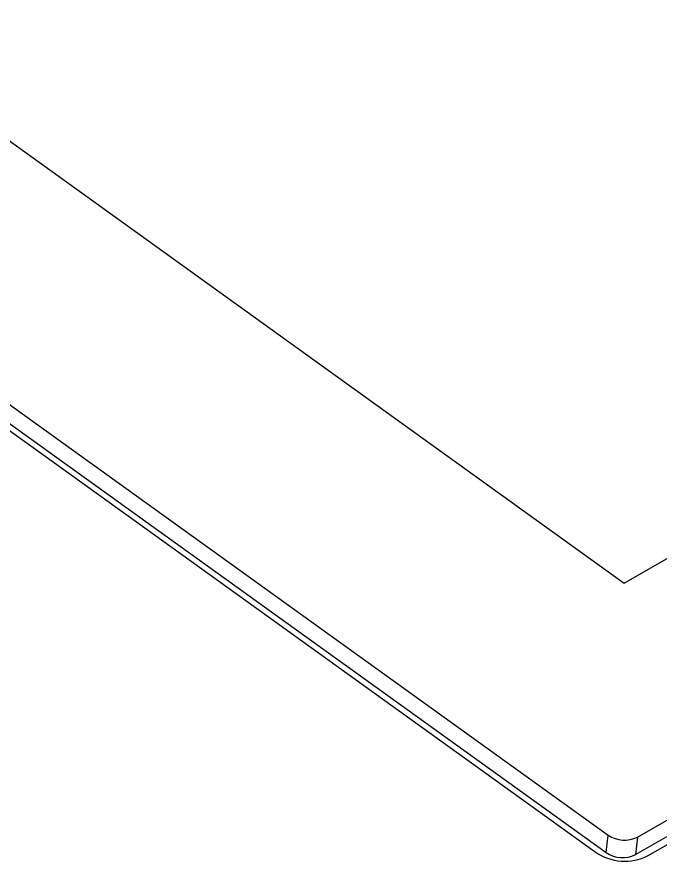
# Model space of a CAD drawing. Header units: inches. Extents: x 1.2 to 43.4, y 1.7 to 28.6.
# Drawn here: x 11.661 to 12.777, y 13.452 to 14.915 of the extents above; entities that cross this region are included whole.
import ezdxf

# ---------------------------------------------------------------- set-up
doc = ezdxf.new("R2010")
doc.units = ezdxf.units.IN
doc.header["$MEASUREMENT"] = 0

msp = doc.modelspace()

# ---------------------------------------------------------------- linework, layer by layer
for p, q in [((12.7146, 13.9336), (16.6115, 16.1832)), ((12.7375, 13.4934), (17.288, 16.1204)), ((12.7341, 13.4632), (17.2846, 16.0901)), ((12.756, 13.4614), (17.3065, 16.0883)), ((9.7171, 15.6321), (12.6866, 13.4969)), ((9.6946, 15.6029), (12.664, 13.4677)), ((9.7137, 15.6019), (12.6831, 13.4666)), ((10.3938, 15.6023), (12.7146, 13.9336)), ((12.6831, 13.4666), (12.6866, 13.4969)), ((12.7375, 13.4934), (12.7341, 13.4632))]:
    msp.add_line(p, q)
for centre, radius, start, end in [((12.715, 13.5386), 0.0505, 235.6844, 296.482), ((12.7154, 13.5429), 0.0911, 235.6843, 296.482), ((12.7116, 13.5083), 0.0505, 235.6843, 296.4821)]:
    msp.add_arc(centre, radius, start, end)

doc.saveas('drawing.dxf')
